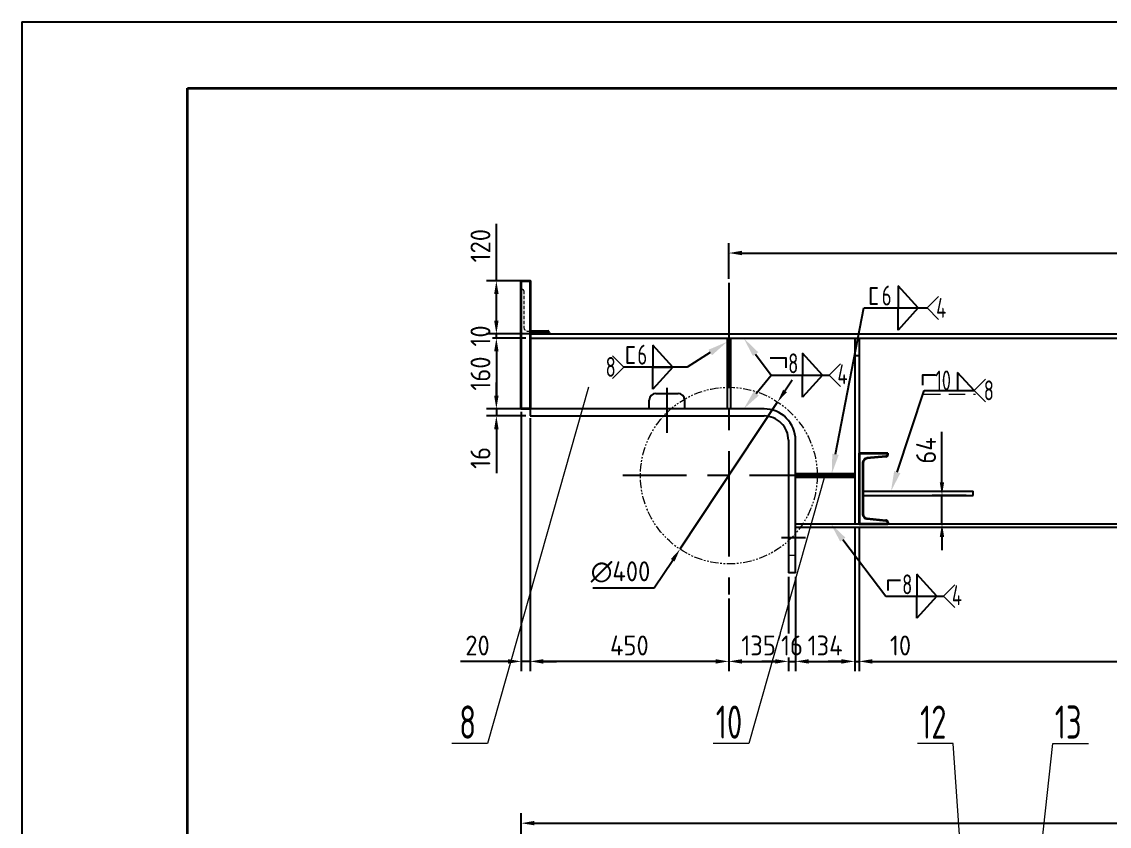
# Model space of a CAD drawing. Header units: millimetres. Extents: x 1747 to 2588, y -325 to 269.
# Drawn here: x 1746.7 to 1910.9, y 148 to 269.4 of the extents above; entities that cross this region are included whole.
import ezdxf
from ezdxf import colors
from ezdxf.entities.mleader import LeaderData, LeaderLine
from ezdxf.enums import TextEntityAlignment as Align
from ezdxf.math import Vec2, Vec3

# ---------------------------------------------------------------- set-up
doc = ezdxf.new("R2010")
doc.units = ezdxf.units.MM
for name, pattern in [('CENTER', [50.8, 31.75, -6.35, 6.35, -6.35]), ('DASHED', [0.75, 0.5, -0.25]), ('PHANTOM', [2.5, 1.25, -0.25, 0.25, -0.25, 0.25, -0.25])]:
    doc.linetypes.add(name, pattern=pattern)
for name, color, linetype, lineweight in [('1粗实线', 7, 'Continuous', 35), ('4虚线', 2, 'DASHED', 18), ('5双点画线', 4, 'PHANTOM', 18), ('6标注', 6, 'Continuous', 18)]:
    doc.layers.add(name, color=color, linetype=linetype, lineweight=lineweight)
doc.layers.add('2细实线', color=3, linetype='Continuous')
doc.layers.add('3中心线', color=1, linetype='CENTER')
doc.styles.get("Standard").update_dxf_attribs({"font": 'ISOCP.SHX', "bigfont": 'gbcbig.shx'})
doc.styles.add('wh_1', font='isocp.shx', dxfattribs={"bigfont": 'gbcbig.shx'})
doc.dimstyles.new('ISO-15', dxfattribs={"dimtxt": 3, "dimasz": 2, "dimexe": 1.5, "dimexo": 0.625, "dimgap": 0.9, "dimtad": 1, "dimlfac": 15, "dimdsep": 46, "dimtxsty": 'wh_1', "dimcen": 2.5, "dimadec": 0, "dimazin": 0, "dimtfac": 1, "dimtmove": 0, "dimatfit": 3, "dimfxl": 0.2, "dimtfill": 1, "dimarcsym": 0})
doc.dimstyles.new('ISO-15$3', dxfattribs={"dimtxt": 3, "dimasz": 2, "dimexe": 1.5, "dimexo": 0.625, "dimgap": 0.9, "dimtad": 1, "dimtih": 1, "dimtoh": 1, "dimlfac": 15, "dimdsep": 46, "dimtxsty": 'wh_1', "dimcen": 2.5, "dimadec": 0, "dimazin": 0, "dimtfac": 1, "dimtmove": 0, "dimatfit": 3, "dimfxl": 0.2, "dimtfill": 1, "dimarcsym": 0})

# ---------------------------------------------------------------- blocks, each defined once
blk = doc.blocks.new('WH_图框_A1')
at = {"layer": '1粗实线'}
for p, q in [((-806, 0), (-806, 574)), ((-806, 574), (0, 574))]:
    blk.add_line(p, q, dxfattribs=at)
at = {"layer": '2细实线'}
for q in [(10, 584), (-831, -10)]:
    blk.add_line((-831, 584), q, dxfattribs=at)
blk = doc.blocks.new('*D332')
at = {"layer": '6标注', "color": 0, "lineweight": -2, "ltscale": 0.2, "transparency": 16777216}
for p, q in [((1822.12, 120.47), (1822.12, 149.94)), ((2048.79, 123.02), (2048.79, 149.94)), ((1824.12, 148.44), (2046.79, 148.44))]:
    blk.add_line(p, q, dxfattribs=at)
at = {"layer": '6标注', "color": 0, "ltscale": 0.2, "transparency": 16777216}
for points in [[(1824.12, 148.78), (1824.12, 148.11), (1822.12, 148.44)], [(2046.79, 148.78), (2046.79, 148.11), (2048.79, 148.44)]]:
    blk.add_solid(points, dxfattribs=at)
at = {"layer": 'Defpoints', "color": 0, "ltscale": 0.2, "transparency": 16777216}
for p in [(2048.79, 148.44), (2048.79, 122.39), (1822.12, 119.84)]:
    blk.add_point(p, dxfattribs=at)
at = {"layer": '6标注', "color": 0, "ltscale": 0.2, "transparency": 16777216, "insert": (1935.45, 150.84), "char_height": 3, "attachment_point": 5, "style": 'wh_1', "bg_fill": 3, "box_fill_scale": 1.1, "bg_fill_color": 256, "bg_fill_true_color": 13158600, "bg_fill_transparency": 0}
blk.add_mtext('3400', dxfattribs=at)
blk = doc.blocks.new('*D256')
at = {"layer": '6标注', "color": 0, "lineweight": -2, "ltscale": 0.2, "transparency": 16777216}
for p, q in [((1853.45, 230.61), (1853.45, 235.99)), ((2030.12, 223.19), (2030.12, 235.99)), ((1855.45, 234.49), (2028.12, 234.49))]:
    blk.add_line(p, q, dxfattribs=at)
at = {"layer": '6标注', "color": 0, "ltscale": 0.2, "transparency": 16777216}
for points in [[(1855.45, 234.83), (1855.45, 234.16), (1853.45, 234.49)], [(2028.12, 234.83), (2028.12, 234.16), (2030.12, 234.49)]]:
    blk.add_solid(points, dxfattribs=at)
at = {"layer": 'Defpoints', "color": 0, "ltscale": 0.2, "transparency": 16777216}
for p in [(2030.12, 234.49), (1853.45, 229.98), (2030.12, 222.57)]:
    blk.add_point(p, dxfattribs=at)
at = {"layer": '6标注', "color": 0, "ltscale": 0.2, "transparency": 16777216, "insert": (1941.79, 236.94), "char_height": 3, "attachment_point": 5, "style": 'wh_1', "bg_fill": 3, "box_fill_scale": 1.1, "bg_fill_color": 256, "bg_fill_true_color": 13158600, "bg_fill_transparency": 0}
blk.add_mtext('基 距 2650', dxfattribs=at)
blk = doc.blocks.new('*D257')
at = {"layer": '6标注', "color": 0, "lineweight": -2, "ltscale": 0.2, "transparency": 16777216}
for p, q in [((1862.45, 185.27), (1862.45, 171.36)), ((1853.45, 182.34), (1853.45, 171.36)), ((1855.45, 172.86), (1860.45, 172.86))]:
    blk.add_line(p, q, dxfattribs=at)
at = {"layer": '6标注', "color": 0, "ltscale": 0.2, "transparency": 16777216}
for points in [[(1855.45, 173.19), (1855.45, 172.52), (1853.45, 172.86)], [(1860.45, 173.19), (1860.45, 172.52), (1862.45, 172.86)]]:
    blk.add_solid(points, dxfattribs=at)
at = {"layer": 'Defpoints', "color": 0, "ltscale": 0.2, "transparency": 16777216}
for p in [(1862.45, 185.9), (1853.45, 182.97), (1862.45, 172.86)]:
    blk.add_point(p, dxfattribs=at)
at = {"layer": '6标注', "color": 0, "ltscale": 0.2, "transparency": 16777216, "insert": (1857.95, 175.26), "char_height": 3, "attachment_point": 5, "style": 'wh_1', "bg_fill": 3, "box_fill_scale": 1.1, "bg_fill_color": 256, "bg_fill_true_color": 13158600, "bg_fill_transparency": 0}
blk.add_mtext('135', dxfattribs=at)
blk = doc.blocks.new('*D258')
at = {"layer": '6标注', "color": 0, "lineweight": -2, "ltscale": 0.2, "transparency": 16777216}
for p, q in [((1862.45, 185.61), (1862.45, 171.36)), ((1863.52, 185.61), (1863.52, 171.36)), ((1860.45, 172.86), (1858.45, 172.86)), ((1862.45, 172.86), (1863.52, 172.86)), ((1865.52, 172.86), (1867.52, 172.86))]:
    blk.add_line(p, q, dxfattribs=at)
at = {"layer": '6标注', "color": 0, "ltscale": 0.2, "transparency": 16777216}
for points in [[(1860.45, 173.19), (1860.45, 172.52), (1862.45, 172.86)], [(1865.52, 173.19), (1865.52, 172.52), (1863.52, 172.86)]]:
    blk.add_solid(points, dxfattribs=at)
at = {"layer": 'Defpoints', "color": 0, "ltscale": 0.2, "transparency": 16777216}
for p in [(1862.45, 186.23), (1863.52, 186.23)]:
    blk.add_point(p, dxfattribs=at)
at = {"layer": '6标注', "color": 0, "ltscale": 0.2, "transparency": 16777216, "insert": (1862.99, 175.26), "char_height": 3, "attachment_point": 5, "style": 'wh_1', "bg_fill": 3, "box_fill_scale": 1.1, "bg_fill_color": 256, "bg_fill_true_color": 13158600, "bg_fill_transparency": 0}
blk.add_mtext('16', dxfattribs=at)
at = {"layer": 'Defpoints', "color": 0, "ltscale": 0.2, "transparency": 16777216}
blk.add_point((1863.52, 172.86), dxfattribs=at)
blk = doc.blocks.new('*D259')
at = {"layer": '6标注', "color": 0, "lineweight": -2, "ltscale": 0.2, "transparency": 16777216}
for p, q in [((1823.45, 209.27), (1823.45, 171.36)), ((1853.45, 181.72), (1853.45, 171.36)), ((1851.45, 172.86), (1825.45, 172.86))]:
    blk.add_line(p, q, dxfattribs=at)
at = {"layer": '6标注', "color": 0, "ltscale": 0.2, "transparency": 16777216}
for points in [[(1825.45, 173.19), (1825.45, 172.52), (1823.45, 172.86)], [(1851.45, 173.19), (1851.45, 172.52), (1853.45, 172.86)]]:
    blk.add_solid(points, dxfattribs=at)
at = {"layer": 'Defpoints', "color": 0, "ltscale": 0.2, "transparency": 16777216}
for p in [(1823.45, 209.9), (1853.45, 182.34), (1823.45, 172.86)]:
    blk.add_point(p, dxfattribs=at)
at = {"layer": '6标注', "color": 0, "ltscale": 0.2, "transparency": 16777216, "insert": (1838.45, 175.26), "char_height": 3, "attachment_point": 5, "style": 'wh_1', "bg_fill": 3, "box_fill_scale": 1.1, "bg_fill_color": 256, "bg_fill_true_color": 13158600, "bg_fill_transparency": 0}
blk.add_mtext('450', dxfattribs=at)
blk = doc.blocks.new('*D260')
at = {"layer": '6标注', "color": 0, "lineweight": -2, "ltscale": 0.2, "transparency": 16777216}
for p, q in [((1872.45, 193.01), (1872.45, 171.36)), ((1863.52, 185.27), (1863.52, 171.36)), ((1865.52, 172.86), (1870.45, 172.86))]:
    blk.add_line(p, q, dxfattribs=at)
at = {"layer": '6标注', "color": 0, "ltscale": 0.2, "transparency": 16777216}
for points in [[(1865.52, 173.19), (1865.52, 172.52), (1863.52, 172.86)], [(1870.45, 173.19), (1870.45, 172.52), (1872.45, 172.86)]]:
    blk.add_solid(points, dxfattribs=at)
at = {"layer": 'Defpoints', "color": 0, "ltscale": 0.2, "transparency": 16777216}
for p in [(1872.45, 193.63), (1863.52, 185.9), (1872.45, 172.86)]:
    blk.add_point(p, dxfattribs=at)
at = {"layer": '6标注', "color": 0, "ltscale": 0.2, "transparency": 16777216, "insert": (1867.99, 175.26), "char_height": 3, "attachment_point": 5, "style": 'wh_1', "bg_fill": 3, "box_fill_scale": 1.1, "bg_fill_color": 256, "bg_fill_true_color": 13158600, "bg_fill_transparency": 0}
blk.add_mtext('134', dxfattribs=at)
blk = doc.blocks.new('*D261')
at = {"layer": '6标注', "color": 0, "lineweight": -2, "ltscale": 0.2, "transparency": 16777216}
for p, q in [((1872.45, 193.01), (1872.45, 171.36)), ((1873.12, 193.01), (1873.12, 171.36)), ((1870.45, 172.86), (1868.45, 172.86)), ((1872.45, 172.86), (1873.12, 172.86)), ((1875.12, 172.86), (1881.62, 172.86))]:
    blk.add_line(p, q, dxfattribs=at)
at = {"layer": '6标注', "color": 0, "ltscale": 0.2, "transparency": 16777216}
for points in [[(1870.45, 173.19), (1870.45, 172.52), (1872.45, 172.86)], [(1875.12, 173.19), (1875.12, 172.52), (1873.12, 172.86)]]:
    blk.add_solid(points, dxfattribs=at)
at = {"layer": 'Defpoints', "color": 0, "ltscale": 0.2, "transparency": 16777216}
for p in [(1872.45, 193.63), (1873.12, 193.63), (1873.12, 172.86)]:
    blk.add_point(p, dxfattribs=at)
at = {"layer": '6标注', "color": 0, "ltscale": 0.2, "transparency": 16777216, "insert": (1879.37, 175.26), "char_height": 3, "attachment_point": 5, "style": 'wh_1', "bg_fill": 3, "box_fill_scale": 1.1, "bg_fill_color": 256, "bg_fill_true_color": 13158600, "bg_fill_transparency": 0}
blk.add_mtext('10', dxfattribs=at)
blk = doc.blocks.new('*D262')
at = {"layer": '6标注', "color": 0, "lineweight": -2, "ltscale": 0.2, "transparency": 16777216}
for p, q in [((1873.12, 193.01), (1873.12, 171.36)), ((2010.45, 193.01), (2010.45, 171.36)), ((1875.12, 172.86), (2008.45, 172.86))]:
    blk.add_line(p, q, dxfattribs=at)
at = {"layer": '6标注', "color": 0, "ltscale": 0.2, "transparency": 16777216}
for points in [[(1875.12, 173.19), (1875.12, 172.52), (1873.12, 172.86)], [(2008.45, 173.19), (2008.45, 172.52), (2010.45, 172.86)]]:
    blk.add_solid(points, dxfattribs=at)
at = {"layer": 'Defpoints', "color": 0, "ltscale": 0.2, "transparency": 16777216}
for p in [(1873.12, 193.63), (2010.45, 193.63), (2010.45, 172.86)]:
    blk.add_point(p, dxfattribs=at)
at = {"layer": '6标注', "color": 0, "ltscale": 0.2, "transparency": 16777216, "insert": (1941.79, 175.26), "char_height": 3, "attachment_point": 5, "style": 'wh_1', "bg_fill": 3, "box_fill_scale": 1.1, "bg_fill_color": 256, "bg_fill_true_color": 13158600, "bg_fill_transparency": 0}
blk.add_mtext('2060', dxfattribs=at)
blk = doc.blocks.new('*D269')
at = {"layer": '6标注', "color": 0, "lineweight": -2, "ltscale": 0.2, "transparency": 16777216}
for p, q in [((1861.93, 213.68), (1863.03, 215.34)), ((1860.82, 212.01), (1846.08, 189.79)), ((1842.21, 183.95), (1844.98, 188.12)), ((1832.91, 183.95), (1842.21, 183.95))]:
    blk.add_line(p, q, dxfattribs=at)
at = {"layer": '6标注', "color": 0, "ltscale": 0.2, "transparency": 16777216}
for points in [[(1861.65, 213.86), (1862.21, 213.49), (1860.82, 212.01)], [(1844.7, 188.31), (1845.26, 187.94), (1846.08, 189.79)]]:
    blk.add_solid(points, dxfattribs=at)
at = {"layer": 'Defpoints', "color": 0, "ltscale": 0.2, "transparency": 16777216}
for p in [(1860.82, 212.01), (1846.08, 189.79)]:
    blk.add_point(p, dxfattribs=at)
at = {"layer": '6标注', "color": 0, "ltscale": 0.2, "transparency": 16777216, "insert": (1837.11, 186.35), "char_height": 3, "attachment_point": 5, "style": 'wh_1', "bg_fill": 3, "box_fill_scale": 1.1, "bg_fill_color": 256, "bg_fill_true_color": 13158600, "bg_fill_transparency": 0}
blk.add_mtext('∅400', dxfattribs=at)
blk = doc.blocks.new('*D270')
at = {"layer": '6标注', "color": 0, "lineweight": -2, "ltscale": 0.2, "transparency": 16777216}
for p, q in [((1822.83, 221.63), (1816.87, 221.63)), ((1818.37, 219.63), (1818.37, 212.97)), ((1822.83, 210.97), (1816.87, 210.97))]:
    blk.add_line(p, q, dxfattribs=at)
at = {"layer": '6标注', "color": 0, "ltscale": 0.2, "transparency": 16777216}
for points in [[(1818.04, 219.63), (1818.71, 219.63), (1818.37, 221.63)], [(1818.04, 212.97), (1818.71, 212.97), (1818.37, 210.97)]]:
    blk.add_solid(points, dxfattribs=at)
at = {"layer": 'Defpoints', "color": 0, "ltscale": 0.2, "transparency": 16777216}
for p in [(1823.45, 221.63), (1818.37, 210.97), (1823.45, 210.97)]:
    blk.add_point(p, dxfattribs=at)
at = {"layer": '6标注', "color": 0, "ltscale": 0.2, "transparency": 16777216, "insert": (1815.97, 216.3), "char_height": 3, "attachment_point": 5, "rotation": 90, "style": 'wh_1', "bg_fill": 3, "box_fill_scale": 1.1, "bg_fill_color": 256, "bg_fill_true_color": 13158600, "bg_fill_transparency": 0}
blk.add_mtext('160', dxfattribs=at)
blk = doc.blocks.new('*D271')
at = {"layer": '6标注', "color": 0, "lineweight": -2, "ltscale": 0.2, "transparency": 16777216}
for p, q in [((1818.37, 224.3), (1818.37, 226.3)), ((1822.83, 222.3), (1816.87, 222.3)), ((1822.83, 221.63), (1816.87, 221.63)), ((1818.37, 221.63), (1818.37, 222.3)), ((1818.37, 219.63), (1818.37, 217.63))]:
    blk.add_line(p, q, dxfattribs=at)
at = {"layer": '6标注', "color": 0, "ltscale": 0.2, "transparency": 16777216}
for points in [[(1818.04, 224.3), (1818.71, 224.3), (1818.37, 222.3)], [(1818.04, 219.63), (1818.71, 219.63), (1818.37, 221.63)]]:
    blk.add_solid(points, dxfattribs=at)
at = {"layer": 'Defpoints', "color": 0, "ltscale": 0.2, "transparency": 16777216}
for p in [(1823.45, 222.3), (1823.45, 221.63)]:
    blk.add_point(p, dxfattribs=at)
at = {"layer": '6标注', "color": 0, "ltscale": 0.2, "transparency": 16777216, "insert": (1815.97, 221.97), "char_height": 3, "attachment_point": 5, "rotation": 90, "style": 'wh_1', "bg_fill": 3, "box_fill_scale": 1.1, "bg_fill_color": 256, "bg_fill_true_color": 13158600, "bg_fill_transparency": 0}
blk.add_mtext('10', dxfattribs=at)
at = {"layer": 'Defpoints', "color": 0, "ltscale": 0.2, "transparency": 16777216}
blk.add_point((1818.37, 222.3), dxfattribs=at)
blk = doc.blocks.new('*D272')
at = {"layer": '6标注', "color": 0, "lineweight": -2, "ltscale": 0.2, "transparency": 16777216}
for p, q in [((1818.37, 212.97), (1818.37, 214.97)), ((1822.83, 210.97), (1816.87, 210.97)), ((1818.37, 210.97), (1818.37, 209.9)), ((1822.83, 209.9), (1816.87, 209.9)), ((1818.37, 207.9), (1818.37, 201.25))]:
    blk.add_line(p, q, dxfattribs=at)
at = {"layer": '6标注', "color": 0, "ltscale": 0.2, "transparency": 16777216}
for points in [[(1818.04, 212.97), (1818.71, 212.97), (1818.37, 210.97)], [(1818.04, 207.9), (1818.71, 207.9), (1818.37, 209.9)]]:
    blk.add_solid(points, dxfattribs=at)
at = {"layer": 'Defpoints', "color": 0, "ltscale": 0.2, "transparency": 16777216}
for p in [(1823.45, 210.97), (1818.37, 209.9), (1823.45, 209.9)]:
    blk.add_point(p, dxfattribs=at)
at = {"layer": '6标注', "color": 0, "ltscale": 0.2, "transparency": 16777216, "insert": (1815.97, 203.57), "char_height": 3, "attachment_point": 5, "rotation": 90, "style": 'wh_1', "bg_fill": 3, "box_fill_scale": 1.1, "bg_fill_color": 256, "bg_fill_true_color": 13158600, "bg_fill_transparency": 0}
blk.add_mtext('16', dxfattribs=at)
blk = doc.blocks.new('*D388')
at = {"layer": '2细实线', "color": 0, "lineweight": -2, "transparency": 16777216}
for p, q in [((1822.12, 210.52), (1822.12, 171.36)), ((1823.45, 209.56), (1823.45, 171.36)), ((1820.12, 172.86), (1812.94, 172.86)), ((1823.45, 172.86), (1822.12, 172.86)), ((1825.45, 172.86), (1827.45, 172.86))]:
    blk.add_line(p, q, dxfattribs=at)
at = {"layer": '2细实线', "color": 0, "transparency": 16777216}
for points in [[(1820.12, 173.19), (1820.12, 172.52), (1822.12, 172.86)], [(1825.45, 173.19), (1825.45, 172.52), (1823.45, 172.86)]]:
    blk.add_solid(points, dxfattribs=at)
at = {"layer": 'Defpoints', "color": 0, "transparency": 16777216}
for p in [(1822.12, 211.15), (1823.45, 210.18), (1822.12, 172.86)]:
    blk.add_point(p, dxfattribs=at)
at = {"layer": '2细实线', "color": 0, "transparency": 16777216, "insert": (1815.53, 175.26), "char_height": 3, "attachment_point": 5, "style": 'wh_1', "bg_fill": 3, "box_fill_scale": 1.1, "bg_fill_color": 256, "bg_fill_true_color": 13158600, "bg_fill_transparency": 0}
blk.add_mtext('20', dxfattribs=at)
blk = doc.blocks.new('*D390')
at = {"layer": '2细实线', "color": 0, "lineweight": -2, "transparency": 16777216}
for p, q in [((1818.37, 230.3), (1818.37, 238.9)), ((1822.83, 230.3), (1816.87, 230.3)), ((1818.37, 224.3), (1818.37, 228.3)), ((1824.26, 222.3), (1816.87, 222.3))]:
    blk.add_line(p, q, dxfattribs=at)
at = {"layer": '2细实线', "color": 0, "transparency": 16777216}
for points in [[(1818.04, 228.3), (1818.71, 228.3), (1818.37, 230.3)], [(1818.04, 224.3), (1818.71, 224.3), (1818.37, 222.3)]]:
    blk.add_solid(points, dxfattribs=at)
at = {"layer": 'Defpoints', "color": 0, "transparency": 16777216}
for p in [(1823.45, 230.3), (1818.37, 222.3), (1824.89, 222.3)]:
    blk.add_point(p, dxfattribs=at)
at = {"layer": '2细实线', "color": 0, "transparency": 16777216, "insert": (1815.97, 235.6), "char_height": 3, "attachment_point": 5, "rotation": 90, "style": 'wh_1', "bg_fill": 3, "box_fill_scale": 1.1, "bg_fill_color": 256, "bg_fill_true_color": 13158600, "bg_fill_transparency": 0}
blk.add_mtext('120', dxfattribs=at)
blk = doc.blocks.new('c2')
at = {"layer": '1粗实线'}
for p, q in [((-7.15, 15.18), (-7.15, -0.82)), ((-7.15, 15.18), (-0.65, 15.18)), ((-0.65, 14.92), (-0.65, 15.18)), ((-6.3, 12.99), (-6.3, 1.37)), ((-1.1, 14.42), (-5.4, 13.99)), ((-5.4, 0.37), (-1.1, -0.06)), ((-7.15, -0.82), (-0.65, -0.82)), ((-0.65, -0.55), (-0.65, -0.82))]:
    blk.add_line(p, q, dxfattribs=at)
for centre, radius, start, end in [((-1.15, 14.92), 0.5, 275.7106, 0), ((-5.3, 12.99), 1, 95.7106, 180), ((-5.3, 1.37), 1, 180, 264.2894), ((-1.15, -0.55), 0.5, 0, 84.2894)]:
    blk.add_arc(centre, radius, start, end, dxfattribs=at)
blk = doc.blocks.new('*D406')
at = {"layer": '2细实线', "color": 0, "lineweight": -2, "transparency": 16777216}
for p, q in [((1885.62, 199.9), (1885.62, 207.48)), ((1889.25, 197.9), (1884.12, 197.9)), ((1885.62, 193.63), (1885.62, 197.9)), ((1875.91, 193.63), (1887.12, 193.63)), ((1885.62, 191.63), (1885.62, 189.63))]:
    blk.add_line(p, q, dxfattribs=at)
at = {"layer": '2细实线', "color": 0, "transparency": 16777216}
for points in [[(1885.29, 199.9), (1885.95, 199.9), (1885.62, 197.9)], [(1885.29, 191.63), (1885.95, 191.63), (1885.62, 193.63)]]:
    blk.add_solid(points, dxfattribs=at)
at = {"layer": 'Defpoints', "color": 0, "transparency": 16777216}
for p in [(1885.62, 197.9), (1889.88, 197.9), (1875.29, 193.63)]:
    blk.add_point(p, dxfattribs=at)
at = {"layer": '2细实线', "color": 0, "transparency": 16777216, "insert": (1883.22, 204.69), "char_height": 3, "attachment_point": 5, "rotation": 90, "style": 'wh_1', "bg_fill": 3, "box_fill_scale": 1.1, "bg_fill_color": 256, "bg_fill_true_color": 13158600, "bg_fill_transparency": 0}
blk.add_mtext('64', dxfattribs=at)

msp = doc.modelspace()

# ---------------------------------------------------------------- linework, layer by layer
for p, q in [((1823.45298, 222.29916), (2047.45298, 222.29916)), ((1823.45298, 210.96583), (1823.45298, 222.29916)), ((1823.45298, 221.6325), (2047.45298, 221.6325)), ((1853.18632, 221.6325), (1853.18632, 210.96583)), ((1853.71965, 221.6325), (1853.71965, 210.96583)), ((1872.45298, 221.6325), (1872.45298, 193.6325)), ((1873.11965, 221.6325), (1873.11965, 193.6325)), ((1853.71965, 220.29916), (1853.18632, 220.29916)), ((1873.11965, 218.96583), (1872.45298, 218.96583)), ((1841.45299, 210.96583), (1841.45298, 212.29916)), ((1842.45298, 213.29916), (1845.78632, 213.29916)), ((1846.78632, 212.29916), (1846.78631, 210.96583)), ((1858.78612, 210.96583), (1823.45298, 210.96583)), ((1823.45298, 210.96583), (1823.45298, 209.89916)), ((1853.71965, 210.96583), (1853.18632, 210.96583)), ((1823.45298, 209.89916), (1858.78632, 209.89916)), ((1862.45298, 206.2325), (1862.45298, 186.2325)), ((1863.51965, 186.2325), (1863.51965, 206.2312)), ((1872.45298, 201.16583), (1863.51965, 201.16583)), ((1872.45298, 200.6325), (1863.51965, 200.6325)), ((1871.11965, 200.6325), (1871.11965, 201.16583)), ((1873.68632, 198.56583), (1890.32998, 198.56583)), ((1873.68632, 197.89916), (1873.68632, 198.56583)), ((1873.68632, 197.89916), (1890.32998, 197.89916)), ((1890.32998, 197.89916), (1890.32998, 198.56583)), ((1863.51965, 193.6325), (1930.10548, 193.6325)), ((1863.51965, 193.09916), (1930.04117, 193.09916)), ((1863.51965, 186.2325), (1862.45298, 186.2325))]:
    msp.add_line(p, q)
at = {"ltscale": 0.2, "flags": 128}
for points in [[(1875.90469, 229.19527), (1874.8236, 229.19527), (1874.8236, 226.81427), (1875.90469, 226.81427)], [(1879.02945, 229.52265), (1879.02945, 226.19409), (1882.05345, 226.19409), (1879.02945, 229.52265)], [(1879.02945, 222.86552), (1879.02945, 226.19409), (1882.05345, 226.19409), (1879.02945, 222.86552)], [(1839.21103, 220.27443), (1838.12994, 220.27443), (1838.12994, 217.89342), (1839.21103, 217.89342)], [(1841.9832, 220.60181), (1841.9832, 217.27325), (1845.0072, 217.27325), (1841.9832, 220.60181)], [(1859.70015, 218.66909), (1862.07766, 218.66909), (1862.07766, 217.17427)], [(1864.56979, 219.39303), (1864.56979, 216.06447), (1867.59379, 216.06447), (1864.56979, 219.39303)], [(1841.9832, 213.94468), (1841.9832, 217.27325), (1845.0072, 217.27325), (1841.9832, 213.94468)], [(1864.56979, 212.7359), (1864.56979, 216.06447), (1867.59379, 216.06447), (1864.56979, 212.7359)], [(1884.63227, 216.07976), (1882.70002, 216.07976), (1882.70002, 214.56197)], [(1887.95357, 216.43738), (1887.95357, 213.72886), (1890.48059, 213.72886), (1887.95357, 216.43738)], [(1881.83288, 186.03779), (1881.83288, 182.70923), (1884.85688, 182.70923), (1881.83288, 186.03779)], [(1879.37017, 185.06013), (1877.43792, 185.06013), (1877.43792, 183.54234)], [(1881.83288, 179.38067), (1881.83288, 182.70923), (1884.85688, 182.70923), (1881.83288, 179.38067)]]:
    msp.add_lwpolyline(points, dxfattribs=at)
for centre, radius, start, end in [((1842.45298, 212.29916), 1, 90, 180), ((1845.78632, 212.29916), 1, 0, 90), ((1858.78632, 206.2325), 4.73333, 359.9999989, 89.9999999), ((1858.78632, 206.2325), 3.66667, 359.9999989, 89.9999999)]:
    msp.add_arc(centre, radius, start, end)
at = {"layer": '1粗实线'}
msp.add_line((1826.31965, 222.49916), (1826.31965, 222.29916), dxfattribs=at)
msp.add_arc((1826.11965, 222.49916), 0.2, 0, 90, dxfattribs=at)
at = {"layer": '3中心线', "ltscale": 0.5}
for p, q in [((1853.45298, 229.98163), (1853.45298, 182.96812)), ((1872.45298, 200.89916), (1837.4377, 200.89916))]:
    msp.add_line(p, q, dxfattribs=at)
at = {"layer": '3中心线'}
for p, q in [((1844.11965, 214.1414), (1844.11965, 207.33379)), ((1861.40312, 191.56581), (1865.03154, 191.56581))]:
    msp.add_line(p, q, dxfattribs=at)
at = {"layer": '4虚线'}
msp.add_line((1822.11965, 228.96583), (1822.31965, 228.96583), dxfattribs=at)
at = {"layer": '4虚线', "ltscale": 5}
for p, q in [((1882.8946, 213.17499), (1890.69245, 213.17499)), ((1862.45298, 188.89916), (1863.51965, 188.89916))]:
    msp.add_line(p, q, dxfattribs=at)
at = {"layer": '4虚线'}
msp.add_arc((1822.31965, 228.76583), 0.2, 0, 90, dxfattribs=at)
at = {"layer": '5双点画线', "linetype": 'PHANTOM'}
msp.add_circle((1853.45298, 200.89916), 13.33333, dxfattribs=at)
at = {"layer": '6标注', "ltscale": 0.2}
for p, q in [((1885.10377, 227.90723), (1883.39062, 226.19409)), ((1885.10377, 224.48094), (1883.39062, 226.19409)), ((1835.90887, 218.98639), (1837.62202, 217.27325)), ((1835.90887, 215.5601), (1837.62202, 217.27325)), ((1870.319, 217.77761), (1868.60586, 216.06447)), ((1870.319, 214.35132), (1868.60586, 216.06447)), ((1892.19373, 215.44201), (1890.48059, 213.72886)), ((1892.19373, 212.01572), (1890.48059, 213.72886)), ((1887.58794, 184.42237), (1885.87479, 182.70923)), ((1887.58794, 180.99609), (1885.87479, 182.70923))]:
    msp.add_line(p, q, dxfattribs=at)

# ---------------------------------------------------------------- block references
at = {"layer": '2细实线', "lineweight": 0}
msp.add_blockref('WH_图框_A1', (2577.74535, -314.60487), dxfattribs=at)

# ---------------------------------------------------------------- texts
at = {"layer": '6标注', "ltscale": 0.2, "style": 'wh_1', "width": 0.75}
for s, p in [('6', (1876.54977, 226.57291)), ('4', (1884.74685, 224.72229)), ('6', (1839.66559, 217.65207)), ('8', (1834.8627, 215.80145)), ('8', (1862.41687, 216.33909)), ('4', (1869.84842, 214.68787)), ('10', (1884.58794, 213.7603)), ('8', (1891.93249, 212.25707)), ('8', (1879.61977, 182.98385)), ('4', (1887.11735, 181.33264))]:
    msp.add_text(s, height=3, dxfattribs=at).set_placement(p)
for s, p in [('8', (1814.04047, 161.1943)), ('10', (1853.48464, 161.1943)), ('12', (1884.30731, 161.1943)), ('13', (1904.67577, 161.1943))]:
    msp.add_text(s, height=5, dxfattribs=at).set_placement(p, align=Align.CENTER)

# ---------------------------------------------------------------- leaders
at = {"layer": '6标注', "ltscale": 0.2}
ml = msp.add_multileader_mtext('Standard', dxfattribs=at)
ml.set_content('')
ml.set_leader_properties()
ml.build(insert=Vec2(0, 0))
ml.multileader.update_dxf_attribs({"text_right_attachment_type": 6, "dogleg_length": 0, "arrow_head_size": 3})
ctx = ml.context
ctx.base_point, ctx.char_height, ctx.arrow_head_size, ctx.landing_gap_size, ctx.plane_origin = Vec3(1883.39062, 226.19409), 0.18, 3, 0.09, Vec3(1868.70924, 209.9184)
ctx.right_attachment = 6
notes = []
notes.append((ctx, [(0, (1, 1, 0), (1883.39062, 226.19409), (1, 0), 0, [(0, [(1868.98722, 201.16583), (1873.83948, 226.19409)], 0, [])])]))
ctx.mtext, ml.multileader.dxf.content_type = None, 0
ml = msp.add_multileader_mtext('Standard', dxfattribs=at)
ml.set_content('')
ml.set_leader_properties()
ml.build(insert=Vec2(0, 0))
ml.multileader.update_dxf_attribs({"text_right_attachment_type": 6, "dogleg_length": 0, "arrow_head_size": 3})
ctx = ml.context
ctx.base_point, ctx.char_height, ctx.arrow_head_size, ctx.landing_gap_size, ctx.plane_origin = Vec3(1868.60586, 216.06447), 0.18, 3, 0.09, Vec3(1854.73046, 232.34015)
ctx.right_attachment = 6
notes.append((ctx, [(0, (1, 1, 0), (1868.60586, 216.06447), (1, 0), 0, [(0, [(1855.70029, 221.6325), (1859.86069, 216.06447)], 0, [])])]))
ctx.mtext, ml.multileader.dxf.content_type = None, 0
ml = msp.add_multileader_mtext('Standard', dxfattribs=at)
ml.set_content('')
ml.set_leader_properties()
ml.build(insert=Vec2(0, 0))
ml.multileader.update_dxf_attribs({"text_right_attachment_type": 6, "dogleg_length": 0, "arrow_head_size": 3})
ctx = ml.context
ctx.base_point, ctx.char_height, ctx.arrow_head_size, ctx.landing_gap_size, ctx.plane_origin = Vec3(1837.62202, 217.27325), 0.18, 3, 0.09, Vec3(1852.3034, 200.99756)
ctx.right_attachment, ctx.text_align_type = 6, 2
notes.append((ctx, [(1, (1, 1, 0), (1837.62202, 217.27325), (-1, 0), 0, [(0, [(1853.18632, 221.08451), (1847.17317, 217.27325)], 0, [])])]))
ctx.mtext, ml.multileader.dxf.content_type = None, 0
ml = msp.add_multileader_mtext('Standard', dxfattribs=at)
ml.set_content('')
ml.set_leader_properties()
ml.build(insert=Vec2(0, 0))
ml.multileader.update_dxf_attribs({"text_right_attachment_type": 6, "dogleg_length": 0, "arrow_head_size": 3})
ctx = ml.context
ctx.base_point, ctx.char_height, ctx.arrow_head_size, ctx.landing_gap_size, ctx.plane_origin = Vec3(1868.60586, 216.06447), 0.18, 3, 0.09, Vec3(1854.73046, 199.78878)
ctx.right_attachment = 6
notes.append((ctx, [(0, (1, 1, 0), (1868.60586, 216.06447), (1, 0), 0, [(0, [(1855.70029, 210.96583), (1859.86069, 216.06447)], 0, [])])]))
ctx.mtext, ml.multileader.dxf.content_type = None, 0
ml = msp.add_multileader_mtext('Standard', dxfattribs=at)
ml.set_content('')
ml.set_leader_properties()
ml.build(insert=Vec2(0, 0))
ml.multileader.update_dxf_attribs({"text_right_attachment_type": 6, "dogleg_length": 0, "arrow_head_size": 3})
ctx = ml.context
ctx.base_point, ctx.char_height, ctx.arrow_head_size, ctx.landing_gap_size, ctx.plane_origin = Vec3(1890.48059, 213.72886), 0.18, 3, 0.09, Vec3(1876.89285, 197.45318)
ctx.right_attachment = 6
notes.append((ctx, [(0, (1, 1, 0), (1890.48059, 213.72886), (1, 0), 0, [(0, [(1877.93168, 198.56583), (1882.93332, 213.72886)], 0, [])])]))
ctx.mtext, ml.multileader.dxf.content_type = None, 0
ml = msp.add_multileader_mtext('Standard', dxfattribs=at)
ml.set_content('')
ml.set_leader_properties()
ml.build(insert=Vec2(0, 0))
ml.multileader.update_dxf_attribs({"text_right_attachment_type": 6, "dogleg_length": 0, "arrow_head_size": 3})
ctx = ml.context
ctx.base_point, ctx.char_height, ctx.arrow_head_size, ctx.landing_gap_size, ctx.plane_origin = Vec3(1885.87479, 182.70923), 0.18, 3, 0.09, Vec3(1871.99939, 198.98491)
ctx.right_attachment = 6
notes.append((ctx, [(0, (1, 1, 0), (1885.87479, 182.70923), (1, 0), 0, [(0, [(1868.83812, 193.6325), (1877.12962, 182.70923)], 0, [])])]))
ctx.mtext, ml.multileader.dxf.content_type = None, 0
for ctx, leaders in notes:
    for number, flags, end, landing, length, lines in leaders:
        leader = LeaderData()
        leader.index, (leader.has_last_leader_line, leader.has_dogleg_vector, leader.attachment_direction) = number, flags
        leader.last_leader_point, leader.dogleg_vector, leader.dogleg_length = Vec3(end), Vec3(landing), length
        for number, points, colour, breaks in lines:
            line = LeaderLine()
            line.index, line.vertices, line.color, line.breaks = number, Vec3.list(points), colors.encode_raw_color(colour), breaks
            leader.lines.append(line)
        ctx.leaders.append(leader)

# ---------------------------------------------------------------- next in the draw order: dimensions: what is measured, and where the dimension line sits
dim = msp.add_linear_dim(base=(2030.11965, 234.49294), p1=(1853.45298, 229.98163), p2=(2030.11965, 222.56805), text='基 距 <>', dimstyle='ISO-15', dxfattribs=at)
dim.commit()
dim.dimension.update_dxf_attribs({"geometry": '*D256', "text_midpoint": (1941.78632, 236.94287)})
dim = msp.add_linear_dim(base=(1818.37197, 210.96583), p1=(1823.45298, 221.6325), p2=(1823.45298, 210.96583), angle=90, dimstyle='ISO-15', dxfattribs=at)
dim.commit()
dim.dimension.update_dxf_attribs({"geometry": '*D270', "text_midpoint": (1815.97197, 216.29916)})
for base, p1, p2, picture, middle in [((1862.45298, 172.85831), (1853.45298, 182.96812), (1862.45298, 185.89916), '*D257', (1857.95298, 175.25831)), ((2048.78631, 148.44362), (1822.11965, 119.84354), (2048.78631, 122.39355), '*D332', (1935.45298, 150.84362))]:
    dim = msp.add_linear_dim(base=base, p1=p1, p2=p2, dimstyle='ISO-15', dxfattribs=at)
    dim.commit()
    dim.dimension.update_dxf_attribs({"geometry": picture, "text_midpoint": middle})

# ---------------------------------------------------------------- next in the draw order: linework, layer by layer
at = {"layer": '6标注', "ltscale": 0.2, "flags": 128}
for points in [[(1893.04041, 77.8687), (1887.29934, 160.49067), (1881.91869, 160.49067)], [(1894.32342, 86.57191), (1902.34136, 160.49067), (1907.72201, 160.49067)]]:
    msp.add_lwpolyline(points, dxfattribs=at)

# ---------------------------------------------------------------- next in the draw order: dimensions: what is measured, and where the dimension line sits
at = {"layer": '6标注', "ltscale": 0.2}
dim = msp.add_linear_dim(base=(1818.37197, 222.29916), p1=(1823.45298, 221.6325), p2=(1823.45298, 222.29916), angle=90, dimstyle='ISO-15', dxfattribs=at)
dim.commit()
dim.dimension.update_dxf_attribs({"geometry": '*D271', "text_midpoint": (1818.37197, 221.96583), "dimtype": 160})
dim = msp.add_linear_dim(base=(1823.45298, 172.85831), p1=(1853.45298, 182.34312), p2=(1823.45298, 209.89916), dimstyle='ISO-15', dxfattribs=at)
dim.commit()
dim.dimension.update_dxf_attribs({"geometry": '*D259', "text_midpoint": (1838.45298, 175.25831)})
dim = msp.add_linear_dim(base=(1863.51965, 172.85831), p1=(1862.45298, 186.2325), p2=(1863.51965, 186.2325), dimstyle='ISO-15', dxfattribs=at)
dim.commit()
dim.dimension.update_dxf_attribs({"geometry": '*D258', "text_midpoint": (1862.98632, 172.85831), "dimtype": 160})

# ---------------------------------------------------------------- next in the draw order: linework, layer by layer
at = {"layer": '1粗实线'}
for p, q in [((1823.45298, 222.69916), (1826.11965, 222.69916)), ((1826.31965, 222.29916), (1823.45298, 222.29916))]:
    msp.add_line(p, q, dxfattribs=at)
at = {"layer": '4虚线'}
for p, q in [((1822.11965, 222.29916), (1822.11965, 228.96583)), ((1822.51965, 228.76583), (1822.51965, 223.29916)), ((1823.45298, 222.29916), (1822.11965, 222.29916)), ((1823.11965, 222.69916), (1823.45298, 222.69916))]:
    msp.add_line(p, q, dxfattribs=at)
msp.add_arc((1823.11965, 223.29916), 0.6, 180, 270, dxfattribs=at)

# ---------------------------------------------------------------- next in the draw order: dimensions: what is measured, and where the dimension line sits
at = {"layer": '6标注', "ltscale": 0.2}
dim = msp.add_linear_dim(base=(1818.37197, 209.89916), p1=(1823.45298, 210.96583), p2=(1823.45298, 209.89916), angle=90, dimstyle='ISO-15', dxfattribs=at)
dim.commit()
dim.dimension.update_dxf_attribs({"geometry": '*D272', "text_midpoint": (1815.97197, 203.57475)})
dim = msp.add_linear_dim(base=(1872.45298, 172.85831), p1=(1863.51965, 185.89916), p2=(1872.45298, 193.6325), dimstyle='ISO-15', dxfattribs=at)
dim.commit()
dim.dimension.update_dxf_attribs({"geometry": '*D260', "text_midpoint": (1867.98632, 175.25831)})

# ---------------------------------------------------------------- next in the draw order: linework, layer by layer
at = {"layer": '1粗实线'}
msp.add_lwpolyline([(1822.11965, 230.29916), (1823.45298, 230.29916), (1823.45298, 210.96583), (1822.11965, 210.96583)], close=True, dxfattribs=at)

# ---------------------------------------------------------------- next in the draw order: dimensions: what is measured, and where the dimension line sits
at = {"layer": '6标注', "ltscale": 0.2}
dim = msp.add_diameter_dim_2p(p1=(1860.82261, 212.0107), p2=(1846.08335, 189.78762), dimstyle='ISO-15$3', dxfattribs=at)
dim.commit()
dim.dimension.update_dxf_attribs({"geometry": '*D269', "text_midpoint": (1837.11311, 186.35406)})
dim = msp.add_linear_dim(base=(1873.11965, 172.85831), p1=(1872.45298, 193.6325), p2=(1873.11965, 193.6325), dimstyle='ISO-15', dxfattribs=at)
dim.commit()
dim.dimension.update_dxf_attribs({"geometry": '*D261', "text_midpoint": (1879.37083, 175.25831)})

# ---------------------------------------------------------------- next in the draw order: linework, layer by layer
at = {"layer": '6标注', "ltscale": 0.2, "flags": 128}
for points in [[(1832.27845, 214.24126), (1817.0325, 160.49067), (1811.65186, 160.49067)], [(1867.93824, 200.89916), (1856.47667, 160.49067), (1851.09603, 160.49067)]]:
    msp.add_lwpolyline(points, dxfattribs=at)

# ---------------------------------------------------------------- next in the draw order: dimensions: what is measured, and where the dimension line sits
at = {"layer": '2细实线'}
dim = msp.add_linear_dim(base=(1818.37197, 222.29916), p1=(1823.45298, 230.29916), p2=(1824.88631, 222.29916), angle=90, dimstyle='ISO-15', dxfattribs=at)
dim.commit()
dim.dimension.update_dxf_attribs({"geometry": '*D390', "text_midpoint": (1818.37197, 235.60034), "dimtype": 160})
at = {"layer": '6标注', "ltscale": 0.2}
dim = msp.add_linear_dim(base=(2010.45298, 172.85831), p1=(1873.11965, 193.6325), p2=(2010.45298, 193.6325), dimstyle='ISO-15', dxfattribs=at)
dim.commit()
dim.dimension.update_dxf_attribs({"geometry": '*D262', "text_midpoint": (1941.78631, 175.25861)})

# ---------------------------------------------------------------- next in the draw order: block references
at = {"layer": '2细实线', "xscale": 0.6666666666666666, "yscale": 0.6666666666666666, "zscale": 0.6666666666666666}
msp.add_blockref('c2', (1877.88736, 194.179), dxfattribs=at)

# ---------------------------------------------------------------- next in the draw order: dimensions: what is measured, and where the dimension line sits
at = {"layer": '2细实线'}
dim = msp.add_linear_dim(base=(1822.11965, 172.85831), p1=(1823.45298, 210.18304), p2=(1822.11965, 211.14625), dimstyle='ISO-15', dxfattribs=at)
dim.commit()
dim.dimension.update_dxf_attribs({"geometry": '*D388', "text_midpoint": (1815.53038, 175.25861)})

# ---------------------------------------------------------------- next in the draw order: dimensions: what is measured, and where the dimension line sits
dim = msp.add_linear_dim(base=(1885.62022, 197.89916), p1=(1875.28632, 193.6325), p2=(1889.87791, 197.89916), angle=90, dimstyle='ISO-15', dxfattribs=at)
dim.commit()
dim.dimension.update_dxf_attribs({"geometry": '*D406', "text_midpoint": (1883.22022, 204.68893)})

doc.saveas('drawing.dxf')
